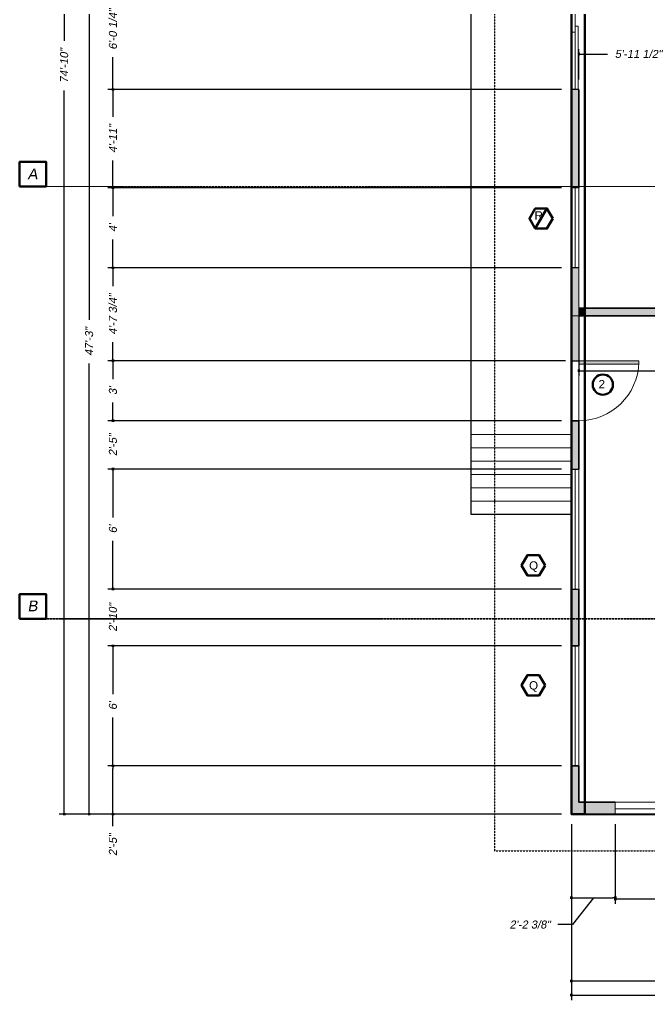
# Model space of a CAD drawing. Header units: inches. Extents: x -3905 to 10892, y 1064 to 9590.
# Drawn here: x 4813 to 5191, y 1896 to 2485 of the extents above; entities that cross this region are included whole.
import ezdxf

# ---------------------------------------------------------------- set-up
doc = ezdxf.new("R2010")
doc.units = ezdxf.units.IN
doc.header["$MEASUREMENT"] = 0
doc.header["$PDMODE"] = 3
doc.linetypes.add('MYHIDDEN', pattern=[0.1875, 0.125, -0.0625])
doc.linetypes.add('MYPHANTOM', pattern=[1.6875, 1.25, -0.0625, 0.125, -0.0625, 0.125, -0.0625])
doc.layers.add('Areas', color=62, linetype='Continuous', lineweight=0)
doc.layers.add('ExistingFloorPlan', color=51, linetype='Continuous', lineweight=0)
doc.styles.get("Standard").update_dxf_attribs({"font": 'arial.ttf', "oblique": 10})
doc.dimstyles.new('WeaselDims$0', dxfattribs={"dimtxt": 0.1, "dimasz": 0.0325, "dimexe": 0.0625, "dimexo": 0.125, "dimgap": 0.09, "dimtad": 0, "dimdec": 4, "dimzin": 0, "dimdsep": 46, "dimlunit": 4, "dimtxsty": 'Standard', "dimblk": 'BOXFILLED', "dimcen": 0.09, "dimadec": 0, "dimazin": 0, "dimtfac": 1, "dimtdec": 4, "dimtofl": 0, "dimtmove": 1, "dimatfit": 3, "dimfxl": 1, "dimfrac": 2, "dimtolj": 1, "dimtzin": 0, "dimarcsym": 0})

# ---------------------------------------------------------------- blocks, each defined once
blk = doc.blocks.new('_BoxFilled')
at = {"color": 0, "linetype": 'ByBlock', "lineweight": -2}
blk.add_line((-0.5, 0), (-1, 0), dxfattribs=at)
at = {"color": 0, "linetype": 'ByBlock'}
blk.add_solid([(-0.5, 0.5), (0.5, 0.5), (-0.5, -0.5), (0.5, -0.5)], dxfattribs=at)
blk = doc.blocks.new('*D97')
at = {"layer": 'Defpoints', "color": 0, "linetype": 'Continuous', "lineweight": 5, "transparency": 16777216}
for p in [(5143.82, 2906.18), (4839.7, 2008.18), (5143.82, 2008.18)]:
    blk.add_point(p, dxfattribs=at)
at = {"layer": 'ExistingFloorPlan', "color": 0, "linetype": 'Continuous', "lineweight": -2, "transparency": 16777216}
for p, q in [((5137.82, 2906.18), (4836.7, 2906.18)), ((4839.7, 2904.62), (4839.7, 2472.02)), ((4839.7, 2009.74), (4839.7, 2442.35)), ((5137.82, 2008.18), (4836.7, 2008.18))]:
    blk.add_line(p, q, dxfattribs=at)
at = {"layer": 'ExistingFloorPlan', "color": 0, "linetype": 'Continuous', "lineweight": -2, "transparency": 16777216, "xscale": 1.56, "yscale": 1.56, "zscale": 1.56}
for p, rotation in [((4839.7, 2906.18), 90), ((4839.7, 2008.18), 270)]:
    blk.add_blockref('_BoxFilled', p, dxfattribs=dict(at, rotation=rotation))
at = {"layer": 'ExistingFloorPlan', "color": 0, "linetype": 'Continuous', "lineweight": 5, "transparency": 16777216, "insert": (4839.7, 2457.18), "char_height": 4.8, "attachment_point": 5, "rotation": 90}
blk.add_mtext('\\A1;74\'-10"', dxfattribs=at)
blk = doc.blocks.new('*D99')
at = {"layer": 'Defpoints', "color": 0, "linetype": 'Continuous', "lineweight": 5, "transparency": 16777216}
for p in [(4854.66, 2575.18), (5148.32, 2575.18), (5143.82, 2008.18)]:
    blk.add_point(p, dxfattribs=at)
at = {"layer": 'ExistingFloorPlan', "color": 0, "linetype": 'Continuous', "lineweight": -2, "transparency": 16777216}
for p, q in [((5142.32, 2575.18), (4851.66, 2575.18)), ((4854.66, 2573.62), (4854.66, 2304.77)), ((4854.66, 2009.74), (4854.66, 2278.6)), ((5137.82, 2008.18), (4851.66, 2008.18))]:
    blk.add_line(p, q, dxfattribs=at)
at = {"layer": 'ExistingFloorPlan', "color": 0, "linetype": 'Continuous', "lineweight": -2, "transparency": 16777216, "xscale": 1.56, "yscale": 1.56, "zscale": 1.56}
for p, rotation in [((4854.66, 2575.18), 90), ((4854.66, 2008.18), 270)]:
    blk.add_blockref('_BoxFilled', p, dxfattribs=dict(at, rotation=rotation))
at = {"layer": 'ExistingFloorPlan', "color": 0, "linetype": 'Continuous', "lineweight": 5, "transparency": 16777216, "insert": (4854.66, 2291.68), "char_height": 4.8, "attachment_point": 5, "rotation": 90}
blk.add_mtext('\\A1;47\'-3"', dxfattribs=at)
blk = doc.blocks.new('*D100')
at = {"layer": 'Defpoints', "color": 0, "linetype": 'Continuous', "lineweight": 5, "transparency": 16777216}
for p in [(4868.93, 2037.18), (5143.82, 2037.18), (5143.82, 2008.18)]:
    blk.add_point(p, dxfattribs=at)
at = {"layer": 'ExistingFloorPlan', "color": 0, "linetype": 'Continuous', "lineweight": -2, "transparency": 16777216}
for p, q in [((5137.82, 2037.18), (4865.93, 2037.18)), ((4868.93, 2009.74), (4868.93, 2035.62)), ((5137.82, 2008.18), (4865.93, 2008.18)), ((4868.93, 2000.93), (4868.93, 2008.18))]:
    blk.add_line(p, q, dxfattribs=at)
at = {"layer": 'ExistingFloorPlan', "color": 0, "linetype": 'Continuous', "lineweight": -2, "transparency": 16777216, "xscale": 1.56, "yscale": 1.56, "zscale": 1.56}
for p, rotation in [((4868.93, 2037.18), 90), ((4868.93, 2008.18), 270)]:
    blk.add_blockref('_BoxFilled', p, dxfattribs=dict(at, rotation=rotation))
at = {"layer": 'ExistingFloorPlan', "color": 0, "linetype": 'Continuous', "lineweight": 5, "transparency": 16777216, "insert": (4868.93, 1989.77), "char_height": 4.8, "attachment_point": 5, "rotation": 90}
blk.add_mtext('\\A1;2\'-5"', dxfattribs=at)
blk = doc.blocks.new('*D101')
at = {"layer": 'Defpoints', "color": 0, "linetype": 'Continuous', "lineweight": 5, "transparency": 16777216}
for p in [(4868.93, 2109.18), (5143.82, 2109.18), (5143.82, 2037.18)]:
    blk.add_point(p, dxfattribs=at)
at = {"layer": 'ExistingFloorPlan', "color": 0, "linetype": 'Continuous', "lineweight": -2, "transparency": 16777216}
for p, q in [((5137.82, 2109.18), (4865.93, 2109.18)), ((4868.93, 2107.62), (4868.93, 2080.15)), ((4868.93, 2038.74), (4868.93, 2066.21)), ((5137.82, 2037.18), (4865.93, 2037.18))]:
    blk.add_line(p, q, dxfattribs=at)
at = {"layer": 'ExistingFloorPlan', "color": 0, "linetype": 'Continuous', "lineweight": -2, "transparency": 16777216, "xscale": 1.56, "yscale": 1.56, "zscale": 1.56}
for p, rotation in [((4868.93, 2109.18), 90), ((4868.93, 2037.18), 270)]:
    blk.add_blockref('_BoxFilled', p, dxfattribs=dict(at, rotation=rotation))
at = {"layer": 'ExistingFloorPlan', "color": 0, "linetype": 'Continuous', "lineweight": 5, "transparency": 16777216, "insert": (4868.93, 2073.18), "char_height": 4.8, "attachment_point": 5, "rotation": 90}
blk.add_mtext("\\A1;6'", dxfattribs=at)
blk = doc.blocks.new('*D102')
at = {"layer": 'Defpoints', "color": 0, "linetype": 'Continuous', "lineweight": 5, "transparency": 16777216}
for p in [(4868.93, 2143.18), (5143.82, 2143.18), (5143.82, 2109.18)]:
    blk.add_point(p, dxfattribs=at)
at = {"layer": 'ExistingFloorPlan', "color": 0, "linetype": 'Continuous', "lineweight": -2, "transparency": 16777216}
for p, q in [((5137.82, 2143.18), (4865.93, 2143.18)), ((5137.82, 2109.18), (4865.93, 2109.18))]:
    blk.add_line(p, q, dxfattribs=at)
at = {"layer": 'ExistingFloorPlan', "color": 0, "linetype": 'Continuous', "lineweight": 5, "transparency": 16777216, "insert": (4868.93, 2126.18), "char_height": 4.8, "attachment_point": 5, "rotation": 90}
blk.add_mtext('\\A1;2\'-10"', dxfattribs=at)
blk = doc.blocks.new('*D103')
at = {"layer": 'Defpoints', "color": 0, "linetype": 'Continuous', "lineweight": 5, "transparency": 16777216}
for p in [(4868.93, 2215.18), (5143.82, 2215.18), (5143.82, 2143.18)]:
    blk.add_point(p, dxfattribs=at)
at = {"layer": 'ExistingFloorPlan', "color": 0, "linetype": 'Continuous', "lineweight": -2, "transparency": 16777216}
for p, q in [((5137.82, 2215.18), (4865.93, 2215.18)), ((4868.93, 2213.62), (4868.93, 2186.15)), ((4868.93, 2144.74), (4868.93, 2172.21)), ((5137.82, 2143.18), (4865.93, 2143.18))]:
    blk.add_line(p, q, dxfattribs=at)
at = {"layer": 'ExistingFloorPlan', "color": 0, "linetype": 'Continuous', "lineweight": -2, "transparency": 16777216, "xscale": 1.56, "yscale": 1.56, "zscale": 1.56}
for p, rotation in [((4868.93, 2215.18), 90), ((4868.93, 2143.18), 270)]:
    blk.add_blockref('_BoxFilled', p, dxfattribs=dict(at, rotation=rotation))
at = {"layer": 'ExistingFloorPlan', "color": 0, "linetype": 'Continuous', "lineweight": 5, "transparency": 16777216, "insert": (4868.93, 2179.18), "char_height": 4.8, "attachment_point": 5, "rotation": 90}
blk.add_mtext("\\A1;6'", dxfattribs=at)
blk = doc.blocks.new('*D104')
at = {"layer": 'Defpoints', "color": 0, "linetype": 'Continuous', "lineweight": 5, "transparency": 16777216}
for p in [(4868.93, 2244.18), (5143.82, 2244.18), (5143.82, 2215.18)]:
    blk.add_point(p, dxfattribs=at)
at = {"layer": 'ExistingFloorPlan', "color": 0, "linetype": 'Continuous', "lineweight": -2, "transparency": 16777216}
for p, q in [((5137.82, 2244.18), (4865.93, 2244.18)), ((5137.82, 2215.18), (4865.93, 2215.18))]:
    blk.add_line(p, q, dxfattribs=at)
at = {"layer": 'ExistingFloorPlan', "color": 0, "linetype": 'Continuous', "lineweight": 5, "transparency": 16777216, "insert": (4868.93, 2229.68), "char_height": 4.8, "attachment_point": 5, "rotation": 90}
blk.add_mtext('\\A1;2\'-5"', dxfattribs=at)
blk = doc.blocks.new('*D105')
at = {"layer": 'Defpoints', "color": 0, "linetype": 'Continuous', "lineweight": 5, "transparency": 16777216}
for p in [(4868.93, 2280.18), (5146.32, 2280.18), (5143.82, 2244.18)]:
    blk.add_point(p, dxfattribs=at)
at = {"layer": 'ExistingFloorPlan', "color": 0, "linetype": 'Continuous', "lineweight": -2, "transparency": 16777216}
for p, q in [((5140.32, 2280.18), (4865.93, 2280.18)), ((4868.93, 2278.62), (4868.93, 2269.14)), ((4868.93, 2245.74), (4868.93, 2255.22)), ((5137.82, 2244.18), (4865.93, 2244.18))]:
    blk.add_line(p, q, dxfattribs=at)
at = {"layer": 'ExistingFloorPlan', "color": 0, "linetype": 'Continuous', "lineweight": -2, "transparency": 16777216, "xscale": 1.56, "yscale": 1.56, "zscale": 1.56}
for p, rotation in [((4868.93, 2280.18), 90), ((4868.93, 2244.18), 270)]:
    blk.add_blockref('_BoxFilled', p, dxfattribs=dict(at, rotation=rotation))
at = {"layer": 'ExistingFloorPlan', "color": 0, "linetype": 'Continuous', "lineweight": 5, "transparency": 16777216, "insert": (4868.93, 2262.18), "char_height": 4.8, "attachment_point": 5, "rotation": 90}
blk.add_mtext("\\A1;3'", dxfattribs=at)
blk = doc.blocks.new('*D106')
at = {"layer": 'Defpoints', "color": 0, "linetype": 'Continuous', "lineweight": 5, "transparency": 16777216}
for p in [(4868.93, 2335.93), (5143.82, 2335.93), (5146.32, 2280.18)]:
    blk.add_point(p, dxfattribs=at)
at = {"layer": 'ExistingFloorPlan', "color": 0, "linetype": 'Continuous', "lineweight": -2, "transparency": 16777216}
for p, q in [((5137.82, 2335.93), (4865.93, 2335.93)), ((4868.93, 2334.37), (4868.93, 2324.88)), ((4868.93, 2281.74), (4868.93, 2291.24)), ((5140.32, 2280.18), (4865.93, 2280.18))]:
    blk.add_line(p, q, dxfattribs=at)
at = {"layer": 'ExistingFloorPlan', "color": 0, "linetype": 'Continuous', "lineweight": -2, "transparency": 16777216, "xscale": 1.56, "yscale": 1.56, "zscale": 1.56}
for p, rotation in [((4868.93, 2335.93), 90), ((4868.93, 2280.18), 270)]:
    blk.add_blockref('_BoxFilled', p, dxfattribs=dict(at, rotation=rotation))
at = {"layer": 'ExistingFloorPlan', "color": 0, "linetype": 'Continuous', "lineweight": 5, "transparency": 16777216, "insert": (4868.93, 2308.06), "char_height": 4.8, "attachment_point": 5, "rotation": 90}
blk.add_mtext('\\A1;4\'-7 3/4"', dxfattribs=at)
blk = doc.blocks.new('*D107')
at = {"layer": 'Defpoints', "color": 0, "linetype": 'Continuous', "lineweight": 5, "transparency": 16777216}
for p in [(4868.93, 2383.93), (5143.82, 2383.93), (5143.82, 2335.93)]:
    blk.add_point(p, dxfattribs=at)
at = {"layer": 'ExistingFloorPlan', "color": 0, "linetype": 'Continuous', "lineweight": -2, "transparency": 16777216}
for p, q in [((5137.82, 2383.93), (4865.93, 2383.93)), ((4868.93, 2382.37), (4868.93, 2366.98)), ((4868.93, 2337.49), (4868.93, 2352.88)), ((5137.82, 2335.93), (4865.93, 2335.93))]:
    blk.add_line(p, q, dxfattribs=at)
at = {"layer": 'ExistingFloorPlan', "color": 0, "linetype": 'Continuous', "lineweight": -2, "transparency": 16777216, "xscale": 1.56, "yscale": 1.56, "zscale": 1.56}
for p, rotation in [((4868.93, 2383.93), 90), ((4868.93, 2335.93), 270)]:
    blk.add_blockref('_BoxFilled', p, dxfattribs=dict(at, rotation=rotation))
at = {"layer": 'ExistingFloorPlan', "color": 0, "linetype": 'Continuous', "lineweight": 5, "transparency": 16777216, "insert": (4868.93, 2359.93), "char_height": 4.8, "attachment_point": 5, "rotation": 90}
blk.add_mtext("\\A1;4'", dxfattribs=at)
blk = doc.blocks.new('*D108')
at = {"layer": 'Defpoints', "color": 0, "linetype": 'Continuous', "lineweight": 5, "transparency": 16777216}
for p in [(4868.93, 2442.93), (5143.82, 2442.93), (5143.82, 2383.93)]:
    blk.add_point(p, dxfattribs=at)
at = {"layer": 'ExistingFloorPlan', "color": 0, "linetype": 'Continuous', "lineweight": -2, "transparency": 16777216}
for p, q in [((5137.82, 2442.93), (4865.93, 2442.93)), ((4868.93, 2441.37), (4868.93, 2426.52)), ((4868.93, 2385.49), (4868.93, 2400.35)), ((5137.82, 2383.93), (4865.93, 2383.93))]:
    blk.add_line(p, q, dxfattribs=at)
at = {"layer": 'ExistingFloorPlan', "color": 0, "linetype": 'Continuous', "lineweight": -2, "transparency": 16777216, "xscale": 1.56, "yscale": 1.56, "zscale": 1.56}
for p, rotation in [((4868.93, 2442.93), 90), ((4868.93, 2383.93), 270)]:
    blk.add_blockref('_BoxFilled', p, dxfattribs=dict(at, rotation=rotation))
at = {"layer": 'ExistingFloorPlan', "color": 0, "linetype": 'Continuous', "lineweight": 5, "transparency": 16777216, "insert": (4868.93, 2413.43), "char_height": 4.8, "attachment_point": 5, "rotation": 90}
blk.add_mtext('\\A1;4\'-11"', dxfattribs=at)
blk = doc.blocks.new('*D109')
at = {"layer": 'Defpoints', "color": 0, "linetype": 'Continuous', "lineweight": 5, "transparency": 16777216}
for p in [(4868.93, 2515.18), (5144.32, 2515.18), (5143.82, 2442.93)]:
    blk.add_point(p, dxfattribs=at)
at = {"layer": 'ExistingFloorPlan', "color": 0, "linetype": 'Continuous', "lineweight": -2, "transparency": 16777216}
for p, q in [((5138.32, 2515.18), (4865.93, 2515.18)), ((4868.93, 2513.62), (4868.93, 2495.8)), ((4868.93, 2444.49), (4868.93, 2462.31)), ((5137.82, 2442.93), (4865.93, 2442.93))]:
    blk.add_line(p, q, dxfattribs=at)
at = {"layer": 'ExistingFloorPlan', "color": 0, "linetype": 'Continuous', "lineweight": -2, "transparency": 16777216, "xscale": 1.56, "yscale": 1.56, "zscale": 1.56}
for p, rotation in [((4868.93, 2515.18), 90), ((4868.93, 2442.93), 270)]:
    blk.add_blockref('_BoxFilled', p, dxfattribs=dict(at, rotation=rotation))
at = {"layer": 'ExistingFloorPlan', "color": 0, "linetype": 'Continuous', "lineweight": 5, "transparency": 16777216, "insert": (4868.93, 2479.06), "char_height": 4.8, "attachment_point": 5, "rotation": 90}
blk.add_mtext('\\A1;6\'-0 1/4"', dxfattribs=at)
blk = doc.blocks.new('*D113')
at = {"layer": 'Defpoints', "color": 0, "linetype": 'Continuous', "lineweight": 5, "transparency": 16777216}
for p in [(5951.82, 2307.18), (5143.82, 2008.18), (5951.82, 1899.62)]:
    blk.add_point(p, dxfattribs=at)
at = {"layer": 'ExistingFloorPlan', "color": 0, "linetype": 'Continuous', "lineweight": -2, "transparency": 16777216}
for p, q in [((5951.82, 2301.18), (5951.82, 1896.62)), ((5143.82, 2002.18), (5143.82, 1896.62)), ((5145.38, 1899.62), (5534.81, 1899.62)), ((5950.26, 1899.62), (5560.83, 1899.62))]:
    blk.add_line(p, q, dxfattribs=at)
at = {"layer": 'ExistingFloorPlan', "color": 0, "linetype": 'Continuous', "lineweight": -2, "transparency": 16777216, "xscale": 1.56, "yscale": 1.56, "zscale": 1.56, "rotation": 180}
blk.add_blockref('_BoxFilled', (5143.82, 1899.62), dxfattribs=at)
at = {"layer": 'ExistingFloorPlan', "color": 0, "linetype": 'Continuous', "lineweight": -2, "transparency": 16777216, "xscale": 1.56, "yscale": 1.56, "zscale": 1.56}
blk.add_blockref('_BoxFilled', (5951.82, 1899.62), dxfattribs=at)
at = {"layer": 'ExistingFloorPlan', "color": 0, "linetype": 'Continuous', "lineweight": 5, "transparency": 16777216, "insert": (5547.82, 1899.62), "char_height": 4.8, "attachment_point": 5}
blk.add_mtext('\\A1;67\'-4"', dxfattribs=at)
blk = doc.blocks.new('*D130')
at = {"layer": 'Defpoints', "color": 0, "linetype": 'Continuous', "lineweight": 5, "transparency": 16777216}
for p in [(5143.82, 2008.18), (5383.82, 2008.18), (5383.82, 1908.1)]:
    blk.add_point(p, dxfattribs=at)
at = {"layer": 'ExistingFloorPlan', "color": 0, "linetype": 'Continuous', "lineweight": -2, "transparency": 16777216}
for p, q in [((5143.82, 2002.18), (5143.82, 1905.1)), ((5383.82, 2002.18), (5383.82, 1905.1)), ((5145.38, 1908.1), (5254.96, 1908.1)), ((5382.26, 1908.1), (5272.68, 1908.1))]:
    blk.add_line(p, q, dxfattribs=at)
at = {"layer": 'ExistingFloorPlan', "color": 0, "linetype": 'Continuous', "lineweight": -2, "transparency": 16777216, "xscale": 1.56, "yscale": 1.56, "zscale": 1.56, "rotation": 180}
blk.add_blockref('_BoxFilled', (5143.82, 1908.1), dxfattribs=at)
at = {"layer": 'ExistingFloorPlan', "color": 0, "linetype": 'Continuous', "lineweight": -2, "transparency": 16777216, "xscale": 1.56, "yscale": 1.56, "zscale": 1.56}
blk.add_blockref('_BoxFilled', (5383.82, 1908.1), dxfattribs=at)
at = {"layer": 'ExistingFloorPlan', "color": 0, "linetype": 'Continuous', "lineweight": 5, "transparency": 16777216, "insert": (5263.82, 1908.1), "char_height": 4.8, "attachment_point": 5}
blk.add_mtext("\\A1;20'", dxfattribs=at)
blk = doc.blocks.new('*D131')
at = {"layer": 'Defpoints', "color": 0, "linetype": 'Continuous', "lineweight": 5, "transparency": 16777216}
for p in [(5143.82, 2008.18), (5170.19, 2008.18), (5170.19, 1958.08)]:
    blk.add_point(p, dxfattribs=at)
at = {"layer": 'ExistingFloorPlan', "color": 0, "linetype": 'Continuous', "lineweight": -2, "transparency": 16777216}
for p, q in [((5143.82, 2002.18), (5143.82, 1955.08)), ((5170.19, 2002.18), (5170.19, 1955.08)), ((5157.01, 1958.08), (5144.46, 1941.94)), ((5145.38, 1958.08), (5168.63, 1958.08)), ((5144.46, 1941.94), (5135.82, 1941.94))]:
    blk.add_line(p, q, dxfattribs=at)
at = {"layer": 'ExistingFloorPlan', "color": 0, "linetype": 'Continuous', "lineweight": -2, "transparency": 16777216, "xscale": 1.56, "yscale": 1.56, "zscale": 1.56, "rotation": 180}
blk.add_blockref('_BoxFilled', (5143.82, 1958.08), dxfattribs=at)
at = {"layer": 'ExistingFloorPlan', "color": 0, "linetype": 'Continuous', "lineweight": -2, "transparency": 16777216, "xscale": 1.56, "yscale": 1.56, "zscale": 1.56}
blk.add_blockref('_BoxFilled', (5170.19, 1958.08), dxfattribs=at)
at = {"layer": 'ExistingFloorPlan', "color": 0, "linetype": 'Continuous', "lineweight": 5, "transparency": 16777216, "insert": (5119.05, 1941.94), "char_height": 4.8, "attachment_point": 5}
blk.add_mtext('\\A1;2\'-2 3/8"', dxfattribs=at)
blk = doc.blocks.new('*D132')
at = {"layer": 'Defpoints', "color": 0, "linetype": 'Continuous', "lineweight": 5, "transparency": 16777216}
for p in [(5170.19, 2008.18), (5242.19, 2008.18), (5242.19, 1957.3)]:
    blk.add_point(p, dxfattribs=at)
at = {"layer": 'ExistingFloorPlan', "color": 0, "linetype": 'Continuous', "lineweight": -2, "transparency": 16777216}
for p, q in [((5170.19, 2002.18), (5170.19, 1954.3)), ((5242.19, 2002.18), (5242.19, 1954.3)), ((5171.75, 1957.3), (5199.22, 1957.3)), ((5240.63, 1957.3), (5213.17, 1957.3))]:
    blk.add_line(p, q, dxfattribs=at)
at = {"layer": 'ExistingFloorPlan', "color": 0, "linetype": 'Continuous', "lineweight": -2, "transparency": 16777216, "xscale": 1.56, "yscale": 1.56, "zscale": 1.56, "rotation": 180}
blk.add_blockref('_BoxFilled', (5170.19, 1957.3), dxfattribs=at)
at = {"layer": 'ExistingFloorPlan', "color": 0, "linetype": 'Continuous', "lineweight": -2, "transparency": 16777216, "xscale": 1.56, "yscale": 1.56, "zscale": 1.56}
blk.add_blockref('_BoxFilled', (5242.19, 1957.3), dxfattribs=at)
at = {"layer": 'ExistingFloorPlan', "color": 0, "linetype": 'Continuous', "lineweight": 5, "transparency": 16777216, "insert": (5206.19, 1957.3), "char_height": 4.8, "attachment_point": 5}
blk.add_mtext("\\A1;6'", dxfattribs=at)
blk = doc.blocks.new('*D140')
at = {"layer": 'Defpoints', "color": 0, "linetype": 'Continuous', "lineweight": 5, "transparency": 16777216}
for p in [(5148.32, 2307.18), (5224.32, 2307.18), (5224.32, 2274.22)]:
    blk.add_point(p, dxfattribs=at)
at = {"layer": 'ExistingFloorPlan', "color": 0, "linetype": 'Continuous', "lineweight": -2, "transparency": 16777216}
for p, q in [((5148.32, 2301.18), (5148.32, 2271.22)), ((5224.32, 2301.18), (5224.32, 2271.22)), ((5149.88, 2274.22), (5198.97, 2274.22)), ((5222.76, 2274.22), (5221.26, 2274.22))]:
    blk.add_line(p, q, dxfattribs=at)
at = {"layer": 'ExistingFloorPlan', "color": 0, "linetype": 'Continuous', "lineweight": -2, "transparency": 16777216, "xscale": 1.56, "yscale": 1.56, "zscale": 1.56, "rotation": 180}
blk.add_blockref('_BoxFilled', (5148.32, 2274.22), dxfattribs=at)
at = {"layer": 'ExistingFloorPlan', "color": 0, "linetype": 'Continuous', "lineweight": -2, "transparency": 16777216, "xscale": 1.56, "yscale": 1.56, "zscale": 1.56}
blk.add_blockref('_BoxFilled', (5224.32, 2274.22), dxfattribs=at)
at = {"layer": 'ExistingFloorPlan', "color": 0, "linetype": 'Continuous', "lineweight": 5, "transparency": 16777216, "insert": (5210.11, 2274.22), "char_height": 4.8, "attachment_point": 5}
blk.add_mtext('\\A1;6\'-4"', dxfattribs=at)
blk = doc.blocks.new('*D147')
at = {"layer": 'Defpoints', "color": 0, "linetype": 'Continuous', "lineweight": 5, "transparency": 16777216}
for p in [(5219.82, 2464.2), (5148.32, 2442.93), (5219.82, 2407.81)]:
    blk.add_point(p, dxfattribs=at)
at = {"layer": 'ExistingFloorPlan', "color": 0, "linetype": 'Continuous', "lineweight": -2, "transparency": 16777216}
for p, q in [((5148.32, 2448.93), (5148.32, 2467.2)), ((5219.82, 2413.81), (5219.82, 2467.2)), ((5149.88, 2464.2), (5165.47, 2464.2)), ((5218.26, 2464.2), (5202.66, 2464.2))]:
    blk.add_line(p, q, dxfattribs=at)
at = {"layer": 'ExistingFloorPlan', "color": 0, "linetype": 'Continuous', "lineweight": -2, "transparency": 16777216, "xscale": 1.56, "yscale": 1.56, "zscale": 1.56, "rotation": 180}
blk.add_blockref('_BoxFilled', (5148.32, 2464.2), dxfattribs=at)
at = {"layer": 'ExistingFloorPlan', "color": 0, "linetype": 'Continuous', "lineweight": -2, "transparency": 16777216, "xscale": 1.56, "yscale": 1.56, "zscale": 1.56}
blk.add_blockref('_BoxFilled', (5219.82, 2464.2), dxfattribs=at)
at = {"layer": 'ExistingFloorPlan', "color": 0, "linetype": 'Continuous', "lineweight": 5, "transparency": 16777216, "insert": (5184.07, 2464.2), "char_height": 4.8, "attachment_point": 5}
blk.add_mtext('\\A1;5\'-11 1/2"', dxfattribs=at)

msp = doc.modelspace()

# ---------------------------------------------------------------- hatches: boundary and pattern name
at = {"layer": 'ExistingFloorPlan', "linetype": 'Continuous', "lineweight": 0}
h = msp.add_hatch(color=256, dxfattribs=at)
h.dxf.hatch_style = 1
h.paths.add_polyline_path([(5148.31876, 2442.93126), (5143.81876, 2442.93126), (5143.81876, 2383.93126), (5148.31876, 2383.93126)])
h = msp.add_hatch(color=256, dxfattribs=at)
h.dxf.hatch_style = 1
h.paths.add_polyline_path([(5224.31876, 2403.30626), (5225.81876, 2403.30626), (5225.81876, 2404.68126), (5219.81876, 2404.68126), (5219.81876, 2311.68126), (5147.81876, 2311.68126), (5147.81876, 2307.18126), (5224.31876, 2307.18126)])
h = msp.add_hatch(color=256, dxfattribs=at)
h.dxf.hatch_style = 1
h.paths.add_polyline_path([(5148.31876, 2335.93126), (5143.81876, 2335.93126), (5143.81876, 2307.18126), (5148.31876, 2307.18126)])
h = msp.add_hatch(color=256, dxfattribs=at)
h.dxf.hatch_style = 1
h.paths.add_polyline_path([(5148.31876, 2307.18126), (5143.81876, 2307.18126), (5143.81876, 2280.18126), (5148.31876, 2280.18126)])
h = msp.add_hatch(color=256, dxfattribs=at)
h.dxf.hatch_style = 1
h.paths.add_polyline_path([(5151.81876, 2311.68126), (5148.31876, 2311.68126), (5148.31876, 2307.18126), (5151.81876, 2307.18126)])
h = msp.add_hatch(color=256, dxfattribs=at)
h.dxf.hatch_style = 1
h.paths.add_polyline_path([(5184.31876, 2280.18126), (5148.31876, 2280.18126), (5148.31876, 2278.18126), (5184.31876, 2278.18126)])
at = {"layer": 'ExistingFloorPlan', "lineweight": 0}
h = msp.add_hatch(color=256, dxfattribs=at)
h.dxf.hatch_style = 1
h.paths.add_polyline_path([(5143.81876, 2215.18126), (5148.31876, 2215.18126), (5148.31876, 2244.18126), (5143.81876, 2244.18126)])
at = {"layer": 'ExistingFloorPlan', "lineweight": 35}
h = msp.add_hatch(color=256, dxfattribs=at)
h.dxf.hatch_style = 1
h.paths.add_polyline_path([(5170.19376, 2015.43126), (5148.31876, 2015.43126), (5148.31876, 2037.18126), (5143.81876, 2037.18126), (5143.81876, 2008.18126), (5170.19376, 2008.18126)])
h.paths.add_polyline_path([(5148.31876, 2143.18126), (5143.81876, 2143.18126), (5143.81876, 2109.18126), (5148.31876, 2109.18126)])

# ---------------------------------------------------------------- linework, layer by layer
at = {"layer": 'Areas', "linetype": 'Continuous', "lineweight": 5}
msp.add_lwpolyline([(5148.31876, 2307.18126), (5378.56876, 2307.18126), (5378.56876, 2285.18126), (5383.81876, 2285.18126), (5383.81876, 2056.18126), (5377.56876, 2056.18126), (5377.56876, 2015.43126), (5148.31876, 2015.43126), (5148.31876, 2307.18126)], dxfattribs=at)
at = {"layer": 'ExistingFloorPlan', "linetype": 'Continuous', "lineweight": 30}
for p, q in [((5083.81876, 2187.8803), (5083.81876, 2635.18126)), ((5143.81876, 2187.8803), (5083.81876, 2187.8803))]:
    msp.add_line(p, q, dxfattribs=at)
at = {"layer": 'ExistingFloorPlan', "linetype": 'Continuous', "lineweight": 40}
for p, q in [((5143.81876, 2575.18126), (5143.81876, 2008.18126)), ((5143.81876, 2008.18126), (5383.81876, 2008.18126))]:
    msp.add_line(p, q, dxfattribs=at)
at = {"layer": 'ExistingFloorPlan', "lineweight": 35}
for p, q in [((5143.81876, 2442.93126), (5143.81876, 2383.93126)), ((5148.31876, 2442.93126), (5148.31876, 2383.93126)), ((5148.31876, 2311.68126), (5219.81876, 2311.68126)), ((5148.31876, 2307.18126), (5224.31876, 2307.18126)), ((5143.81876, 2280.18126), (5143.81876, 2244.18126)), ((5143.81876, 2244.18126), (5143.81876, 2215.18126)), ((5143.81876, 2244.18126), (5148.31876, 2244.18126)), ((5148.31876, 2244.18126), (5148.31876, 2215.18126)), ((5143.81876, 2143.18126), (5143.81876, 2109.18126)), ((5148.31876, 2143.18126), (5148.31876, 2109.18126)), ((5143.81876, 2037.18126), (5143.81876, 2008.18126)), ((5148.31876, 2037.18126), (5148.31876, 2015.43126)), ((5170.19376, 2015.43126), (5148.31876, 2015.43126)), ((5170.19376, 2008.18126), (5143.81876, 2008.18126))]:
    msp.add_line(p, q, dxfattribs=at)
at = {"layer": 'ExistingFloorPlan', "lineweight": 30}
for p, q in [((5148.31876, 2442.93126), (5143.81876, 2442.93126)), ((5148.31876, 2383.93126), (5143.81876, 2383.93126)), ((5148.31876, 2335.93126), (5143.81876, 2335.93126)), ((5148.31876, 2307.18126), (5148.31876, 2280.18126)), ((5143.81876, 2280.18126), (5148.81876, 2280.18126)), ((5143.81876, 2215.18126), (5148.31876, 2215.18126)), ((5143.81876, 2143.18126), (5148.31876, 2143.18126))]:
    msp.add_line(p, q, dxfattribs=at)
at = {"layer": 'ExistingFloorPlan', "linetype": 'MYPHANTOM', "lineweight": 20}
msp.add_line((6166.23032, 2384.76403), (4828.92109, 2384.76403), dxfattribs=at)
at = {"layer": 'ExistingFloorPlan', "lineweight": 0}
for p, q in [((5143.81876, 2383.93126), (5143.81876, 2335.93126)), ((5146.06876, 2383.93126), (5146.06876, 2335.93126)), ((5148.31876, 2383.93126), (5148.31876, 2335.93126)), ((5143.81876, 2215.18126), (5143.81876, 2143.18126)), ((5146.06876, 2143.18126), (5146.06876, 2215.18126)), ((5148.31876, 2215.18126), (5148.31876, 2143.18126)), ((5143.81876, 2109.18126), (5143.81876, 2037.18126)), ((5146.06876, 2037.18126), (5146.06876, 2109.18126)), ((5148.31876, 2109.18126), (5148.31876, 2037.18126)), ((5170.19376, 2008.18126), (5170.19376, 2015.43126)), ((5170.19376, 2008.18126), (5170.19376, 2015.43126)), ((5170.19376, 2015.43126), (5242.19376, 2015.43126)), ((5170.19376, 2011.43126), (5242.19376, 2011.43126)), ((5242.19376, 2008.18126), (5170.19376, 2008.18126))]:
    msp.add_line(p, q, dxfattribs=at)
at = {"layer": 'ExistingFloorPlan', "lineweight": 70}
msp.add_line((5129.13018, 2371.61771), (5122.13018, 2359.49335), dxfattribs=at)
at = {"layer": 'ExistingFloorPlan', "linetype": 'Continuous', "lineweight": 5}
for p, q in [((5143.81876, 2235.8803), (5083.81876, 2235.8803)), ((5143.81876, 2227.8803), (5083.81876, 2227.8803)), ((5143.81876, 2219.8803), (5083.81876, 2219.8803)), ((5143.81876, 2211.8803), (5083.81876, 2211.8803)), ((5143.81876, 2203.8803), (5083.81876, 2203.8803)), ((5143.81876, 2195.8803), (5083.81876, 2195.8803))]:
    msp.add_line(p, q, dxfattribs=at)
at = {"layer": 'ExistingFloorPlan', "linetype": 'MYPHANTOM', "lineweight": 35}
msp.add_line((5482.54999, 2125.45629), (4828.92109, 2125.45629), dxfattribs=at)
at = {"layer": 'ExistingFloorPlan', "lineweight": 60}
msp.add_lwpolyline([(5151.81876, 2906.18126), (5151.81876, 2008.18126), (5143.81876, 2008.18126), (5143.81876, 2906.18126)], close=True, dxfattribs=at)
at = {"layer": 'ExistingFloorPlan', "linetype": 'MYHIDDEN', "lineweight": 30}
msp.add_lwpolyline([(5640.08818, 2597.18126), (5097.81876, 2597.18126), (5097.81876, 1986.18126), (5429.81876, 1986.18126), (5429.81876, 2261.18126), (5997.81876, 2261.18126), (5997.81876, 2703.18126), (5745.81876, 2703.18126), (5745.81876, 2597.18126), (5668.98668, 2597.18126)], close=True, dxfattribs=at)
at = {"layer": 'ExistingFloorPlan', "lineweight": 0}
for points in [[(5146.06876, 2515.18126), (5144.31876, 2515.18126), (5144.31876, 2477.24415), (5146.06876, 2477.24415)], [(5147.81876, 2480.86838), (5146.06876, 2480.86838), (5146.06876, 2442.93126), (5147.81876, 2442.93126)]]:
    msp.add_lwpolyline(points, close=True, dxfattribs=at)
at = {"layer": 'ExistingFloorPlan', "linetype": 'Continuous', "lineweight": 60}
for points in [[(4812.96082, 2384.76403), (4828.92109, 2384.76403), (4828.92109, 2399.44549), (4812.96082, 2399.44549)], [(4812.96082, 2125.45629), (4828.92109, 2125.45629), (4828.92109, 2140.13775), (4812.96082, 2140.13775)]]:
    msp.add_lwpolyline(points, close=True, dxfattribs=at)
at = {"layer": 'ExistingFloorPlan', "lineweight": 70}
for points in [[(5132.63018, 2365.55553), (5129.13018, 2371.61771), (5122.13018, 2371.61771), (5118.63018, 2365.55553), (5122.13018, 2359.49335), (5129.13018, 2359.49335)], [(5128.02898, 2157.43149), (5124.52898, 2163.49367), (5117.52898, 2163.49367), (5114.02898, 2157.43149), (5117.52898, 2151.36931), (5124.52898, 2151.36931)], [(5128.02898, 2085.4953), (5124.52898, 2091.55748), (5117.52898, 2091.55748), (5114.02898, 2085.4953), (5117.52898, 2079.43312), (5124.52898, 2079.43312)]]:
    msp.add_lwpolyline(points, close=True, dxfattribs=at)
at = {"layer": 'ExistingFloorPlan', "linetype": 'Continuous', "lineweight": 0}
msp.add_lwpolyline([(5143.81876, 2335.93126), (5148.31876, 2335.93126), (5148.31876, 2307.18126), (5143.81876, 2307.18126)], close=True, dxfattribs=at)
at = {"layer": 'ExistingFloorPlan', "linetype": 'Continuous', "lineweight": 5}
msp.add_lwpolyline([(5148.31876, 2280.18126), (5148.31876, 2278.18126), (5184.31876, 2278.18126), (5184.31876, 2280.18126)], close=True, dxfattribs=at)
at = {"layer": 'ExistingFloorPlan', "lineweight": 35}
for points in [[(5148.31876, 2109.18126), (5143.81876, 2109.18126)], [(5143.81876, 2037.18126), (5148.31876, 2037.18126)]]:
    msp.add_lwpolyline(points, dxfattribs=at)
at = {"layer": 'ExistingFloorPlan', "lineweight": 70}
msp.add_circle((5162.72433, 2265.84189), 6.07839, dxfattribs=at)
at = {"layer": 'ExistingFloorPlan', "linetype": 'Continuous', "lineweight": 5}
msp.add_arc((5148.31876, 2280.18126), 36, 270, 358.40885973, dxfattribs=at)

# ---------------------------------------------------------------- texts
at = {"layer": 'ExistingFloorPlan', "oblique": 10}
for s, p in [('A', (4817.65338, 2389.0198)), ('B', (4817.6577, 2129.86413))]:
    msp.add_text(s, height=6.47856, dxfattribs=at).set_placement(p)
at = {"layer": 'ExistingFloorPlan', "lineweight": 0}
for s, p in [('R', (5121.70423, 2364.85395)), ('2', (5160.12646, 2263.62036)), ('Q', (5118.4668, 2154.86931)), ('Q', (5118.4668, 2082.93312))]:
    msp.add_text(s, height=5, dxfattribs=at).set_placement(p)

# ---------------------------------------------------------------- dimensions: what is measured, and where the dimension line sits
at = {"layer": 'ExistingFloorPlan', "linetype": 'Continuous', "lineweight": 5}
for base, p1, p2, picture, middle in [((4839.69727, 2008.18126), (5143.81876, 2906.18126), (5143.81876, 2008.18126), '*D97', (4839.69727, 2457.18126)), ((4854.66117, 2575.18126), (5143.81876, 2008.18126), (5148.31876, 2575.18126), '*D99', (4854.66117, 2291.68126)), ((4868.92602, 2515.18126), (5143.81876, 2442.93126), (5144.31876, 2515.18126), '*D109', (4868.92602, 2479.05626)), ((4868.92602, 2442.93126), (5143.81876, 2383.93126), (5143.81876, 2442.93126), '*D108', (4868.92602, 2413.43126)), ((4868.92602, 2383.93126), (5143.81876, 2335.93126), (5143.81876, 2383.93126), '*D107', (4868.92602, 2359.93126)), ((4868.92602, 2335.93126), (5146.31876, 2280.18126), (5143.81876, 2335.93126), '*D106', (4868.92602, 2308.05626)), ((4868.92602, 2280.18126), (5143.81876, 2244.18126), (5146.31876, 2280.18126), '*D105', (4868.92602, 2262.18126)), ((4868.92602, 2244.18126), (5143.81876, 2215.18126), (5143.81876, 2244.18126), '*D104', (4868.92602, 2229.68126)), ((4868.92602, 2215.18126), (5143.81876, 2143.18126), (5143.81876, 2215.18126), '*D103', (4868.92602, 2179.18126)), ((4868.92602, 2143.18126), (5143.81876, 2109.18126), (5143.81876, 2143.18126), '*D102', (4868.92602, 2126.18126)), ((4868.92602, 2109.18126), (5143.81876, 2037.18126), (5143.81876, 2109.18126), '*D101', (4868.92602, 2073.18126))]:
    dim = msp.add_linear_dim(base=base, p1=p1, p2=p2, angle=90, dimstyle='WeaselDims$0', override={"dimscale": 48}, dxfattribs=at)
    dim.commit()
    dim.dimension.update_dxf_attribs({"geometry": picture, "text_midpoint": middle})
for base, p1, p2, picture, middle in [((5219.81876, 2464.20424), (5148.31876, 2442.93126), (5219.81876, 2407.80626), '*D147', (5184.06876, 2464.20424)), ((5951.81876, 1899.61671), (5143.81876, 2008.18126), (5951.81876, 2307.18126), '*D113', (5547.81876, 1899.61671)), ((5383.81876, 1908.09597), (5143.81876, 2008.18126), (5383.81876, 2008.18126), '*D130', (5263.81876, 1908.09597)), ((5242.19376, 1957.30434), (5170.19376, 2008.18126), (5242.19376, 2008.18126), '*D132', (5206.19376, 1957.30434))]:
    dim = msp.add_linear_dim(base=base, p1=p1, p2=p2, dimstyle='WeaselDims$0', override={"dimscale": 48}, dxfattribs=at)
    dim.commit()
    dim.dimension.update_dxf_attribs({"geometry": picture, "text_midpoint": middle})
for base, p1, p2, picture, middle in [((5224.31876, 2274.22168), (5148.31876, 2307.18126), (5224.31876, 2307.18126), '*D140', (5210.11128, 2274.22168)), ((5170.19376, 1958.08434), (5143.81876, 2008.18126), (5170.19376, 2008.18126), '*D131', (5131.49785, 1941.94008))]:
    dim = msp.add_linear_dim(base=base, p1=p1, p2=p2, dimstyle='WeaselDims$0', override={"dimscale": 48}, dxfattribs=at)
    dim.commit()
    dim.dimension.update_dxf_attribs({"geometry": picture, "text_midpoint": middle, "dimtype": 160})
dim = msp.add_linear_dim(base=(4868.92602, 2037.18126), p1=(5143.81876, 2008.18126), p2=(5143.81876, 2037.18126), angle=90, dimstyle='WeaselDims$0', override={"dimscale": 48}, dxfattribs=at)
dim.commit()
dim.dimension.update_dxf_attribs({"geometry": '*D100', "text_midpoint": (4868.92602, 1989.76859), "dimtype": 160})

doc.saveas('drawing.dxf')
